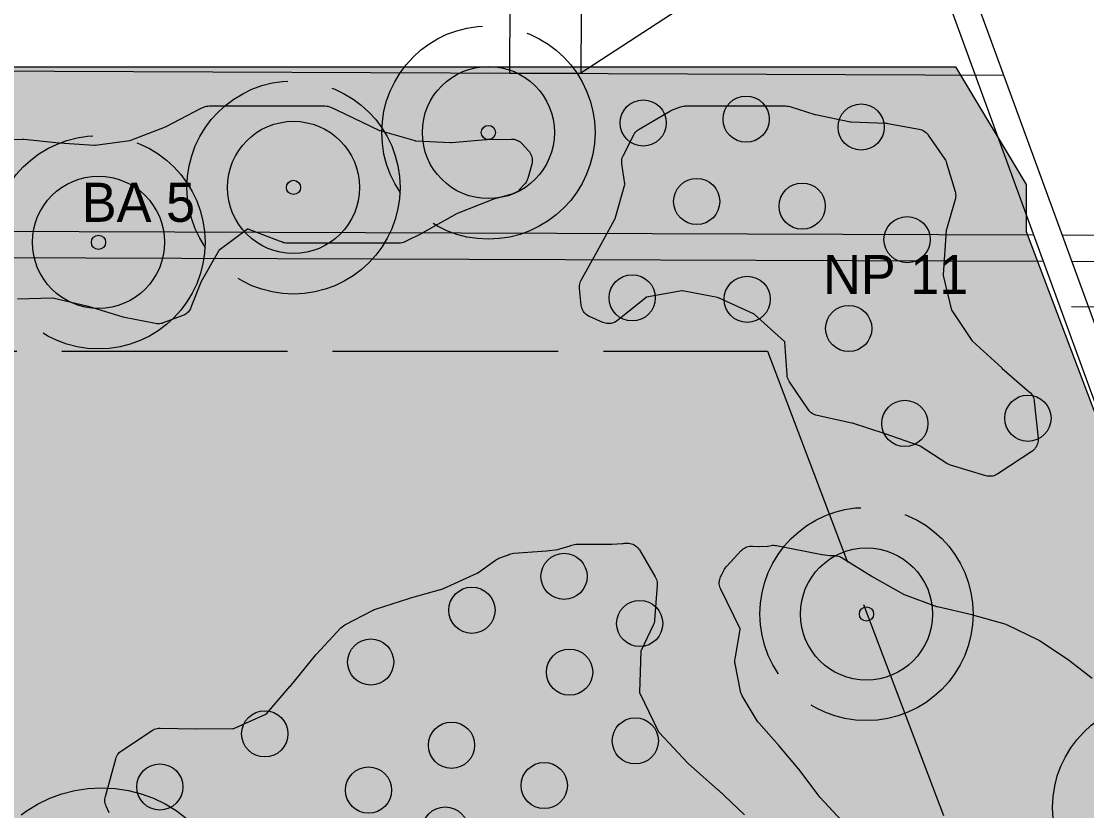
# Model space of a CAD drawing. Header units: metres. Extents: x 1 to 213, y 1 to 147.
# Drawn here: x 96.87 to 102.87, y 35.86 to 40.3 of the extents above; entities that cross this region are included whole.
import ezdxf

# ---------------------------------------------------------------- set-up
doc = ezdxf.new("R2010")
doc.units = ezdxf.units.M
doc.linetypes.add('DASHED', pattern=[1.524, 1.27, -0.254])
doc.layers.get('0').update_dxf_attribs({"lineweight": 0, "plot": 0})
for name, color, linetype, lineweight, plot in [('00-BASE-ARQUITECTURA', 8, 'Continuous', 0, False), ('PJ-ARBUSTOS', 82, 'Continuous', 0, False), ('PJ-COPA-ADULTA', 8, 'DASHED', 0, False), ('PJ-CUBRESUELOS', 150, 'Continuous', 0, False), ('PJ-ETIQUETAS', 7, 'Continuous', 0, False), ('PJ-GRAVILLA', 42, 'Continuous', 0, False), ('PJ-LIMITE-JARDIN', 7, 'Continuous', 0, False), ('PJ-MASAS', 92, 'Continuous', 0, False), ('PJ-MASAS-RELLENO', 92, 'Continuous', 0, False), ('PJ-RIEGO-SECTORES', 5, 'Continuous', 0, False), ('PJ-VISIBILIDAD', 1, 'DASHED', 0, False)]:
    doc.layers.add(name, color=color, linetype=linetype, lineweight=lineweight, plot=plot)

# ---------------------------------------------------------------- blocks, each defined once
blk = doc.blocks.new('PJ_NP')
blk.add_circle((0, 0), 0.13)
for tag, p, height in [('CODIGO', (0.15, 0.15), 0.2), ('ESPECIE', (0.15, -0.1), 0.15), ('ZONA', (0.15, -0.3), 0.15)]:
    blk.add_attdef(tag, p, '', height=height)
blk = doc.blocks.new('PJ_BA')
for radius in [0.372, 0.04]:
    blk.add_circle((0, 0), radius)
for tag, p, height in [('CODIGO', (0.15, 0.15), 0.2), ('ESPECIE', (0.15, -0.1), 0.15), ('ZONA', (0.15, -0.3), 0.15)]:
    blk.add_attdef(tag, p, '', height=height)

msp = doc.modelspace()

# ---------------------------------------------------------------- hatches: boundary and pattern name
at = {"layer": 'PJ-GRAVILLA'}
h = msp.add_hatch(dxfattribs=at)
h.set_pattern_fill('GRAVEL', scale=0.03)
h.paths.add_polyline_path([(69.7177, 40.2166), (86.21, 40.1285), (86.4305, 40.0403), (102.1291, 40.0403), (102.526, 39.3788), (102.526, 39.1142), (105.2159, 32.0146), (106.3183, 28.7514), (107.2885, 26.5024), (108.435, 24.4298), (109.5374, 22.7983), (111.2572, 20.6816), (112.2274, 19.7555), (112.2274, 19.0941), (111.9187, 18.7854), (111.61, 18.7413), (60.9423, 18.7854), (60.7218, 18.8736), (60.4132, 19.2705), (60.4573, 19.8437), (61.2069, 20.6816), (62.5298, 22.5778), (63.8527, 25.0913), (68.527, 37.5267), (68.8357, 37.7913), (69.2767, 37.6149), (69.4531, 37.659), (69.7177, 38.0118), (69.6736, 38.2764), (69.0562, 38.7614), (69.409, 39.8639), (69.7177, 40.2166)])
at = {"layer": 'PJ-MASAS-RELLENO'}
for points in [[(94.8395, 39.3102), (94.833, 39.3152), (94.827, 39.3208), (94.8217, 39.327), (94.817, 39.3337), (94.8131, 39.3409), (94.7389, 39.4931), (94.7357, 39.5007), (94.7333, 39.5085), (94.7317, 39.5165), (94.7309, 39.5246), (94.731, 39.5328), (94.7319, 39.5409), (94.7336, 39.5489), (94.7361, 39.5567), (94.8155, 39.7646), (94.8187, 39.7719), (94.8226, 39.7788), (94.8272, 39.7853), (94.8325, 39.7914), (94.8383, 39.7968), (94.8446, 39.8017), (94.8514, 39.8059), (94.8585, 39.8095), (94.8684, 39.8137), (94.876, 39.8166), (94.8839, 39.8186), (94.892, 39.8198), (94.9001, 39.8203), (95.4968, 39.8203), (95.5047, 39.8199), (95.5126, 39.8187), (95.5203, 39.8167), (95.5278, 39.814), (95.5349, 39.8106), (95.6781, 39.7329), (95.6789, 39.7325), (95.8773, 39.6304), (95.8791, 39.6296), (95.8809, 39.6289), (96.0778, 39.5727), (96.0796, 39.5723), (96.0814, 39.5722), (96.2784, 39.571), (96.2801, 39.5711), (96.2817, 39.5712), (96.48, 39.603), (96.4813, 39.6032), (96.6758, 39.6311), (96.6866, 39.6319), (96.8773, 39.6332), (96.8861, 39.6327), (97.0815, 39.6122), (97.083, 39.6121), (97.2808, 39.5991), (97.2828, 39.599), (97.2848, 39.5992), (97.481, 39.626), (97.4833, 39.6264), (97.4855, 39.6271), (97.6818, 39.7033), (97.6858, 39.7051), (97.8816, 39.8072), (97.8873, 39.8099), (97.8966, 39.8139), (97.9042, 39.8166), (97.912, 39.8186), (97.92, 39.8199), (97.928, 39.8203), (98.5783, 39.8203), (98.587, 39.8198), (98.5957, 39.8183), (98.6042, 39.816), (98.6123, 39.8127), (98.6864, 39.7778), (98.6867, 39.7777), (98.8856, 39.6829), (98.8871, 39.6823), (98.8887, 39.6818), (99.0854, 39.6252), (99.0877, 39.6247), (99.0899, 39.6244), (99.2855, 39.615), (99.2908, 39.6151), (99.4859, 39.6316), (99.4915, 39.6319), (99.6284, 39.634), (99.6359, 39.6337), (99.6434, 39.6328), (99.6507, 39.6312), (99.6578, 39.6288), (99.6647, 39.6259), (99.6713, 39.6223), (99.6775, 39.618), (99.6833, 39.6133), (99.6887, 39.608), (99.7251, 39.5681), (99.7302, 39.5619), (99.7347, 39.5551), (99.7385, 39.5479), (99.7416, 39.5404), (99.7439, 39.5326), (99.7453, 39.5246), (99.746, 39.5165), (99.7458, 39.5084), (99.7448, 39.5004), (99.743, 39.4924), (99.7204, 39.4123), (99.7181, 39.4052), (99.7151, 39.3984), (99.7115, 39.392), (99.7073, 39.3858), (99.7026, 39.3801), (99.675, 39.3498), (99.6697, 39.3446), (99.664, 39.3399), (99.6579, 39.3357), (99.6515, 39.3321), (99.6447, 39.3291), (99.6377, 39.3267), (99.5282, 39.2956), (99.5246, 39.2944), (99.3285, 39.2177), (99.3234, 39.2152), (99.127, 39.1044), (99.1236, 39.1026), (99.0323, 39.0568), (99.0255, 39.0537), (99.0185, 39.0514), (99.0112, 39.0496), (99.0039, 39.0486), (98.9964, 39.0483), (98.3676, 39.0483), (98.3605, 39.0486), (98.3534, 39.0495), (98.3464, 39.0511), (98.3395, 39.0534), (98.3234, 39.0594), (98.323, 39.0596), (98.1467, 39.1267), (98.1448, 39.1273), (98.1432, 39.1262), (97.9827, 39.0063), (97.9811, 39.005), (97.98, 39.0032), (97.8809, 38.828), (97.8785, 38.823), (97.8246, 38.686), (97.8215, 38.6792), (97.8179, 38.6727), (97.8136, 38.6666), (97.8088, 38.6609), (97.8035, 38.6557), (97.7978, 38.651), (97.7916, 38.6469), (97.7851, 38.6433), (97.7782, 38.6404), (97.6692, 38.5995), (97.6622, 38.5972), (97.655, 38.5956), (97.6477, 38.5946), (97.6403, 38.5944), (97.633, 38.5948), (97.6257, 38.5959), (97.4514, 38.6301), (97.4435, 38.6321), (97.2482, 38.6916), (97.2456, 38.6923), (97.048, 38.7382), (97.0464, 38.7385), (97.0446, 38.7386), (96.8479, 38.7329), (96.8458, 38.7328), (96.8439, 38.7322), (96.6469, 38.6622), (96.6453, 38.6615), (96.6438, 38.6607), (96.4453, 38.5478), (96.4441, 38.5471), (96.2666, 38.4501), (96.2594, 38.4466), (96.2519, 38.4438), (96.2441, 38.4419), (96.2362, 38.4407), (96.2282, 38.4403), (95.6989, 38.4403), (95.6949, 38.4404), (95.687, 38.4407), (95.6795, 38.4415), (95.6722, 38.4429), (95.665, 38.4449), (95.6144, 38.4622), (95.6067, 38.4653), (95.5992, 38.4693), (95.5923, 38.4739), (95.5859, 38.4793), (95.58, 38.4853), (95.5749, 38.4919), (95.5704, 38.499), (95.4626, 38.6926), (95.4595, 38.6987), (95.457, 38.705), (95.455, 38.7115), (95.4095, 38.8883), (95.4089, 38.8902), (95.4078, 38.8918), (95.2929, 39.0445), (95.2905, 39.0475), (95.1427, 39.2093), (95.1414, 39.2106), (95.1395, 39.2108), (94.9835, 39.2236), (94.9752, 39.2247), (94.967, 39.2267), (94.9592, 39.2295), (94.9516, 39.2332), (94.9445, 39.2375), (94.8395, 39.3102)], [(100.0122, 38.7933), (100.0118, 38.8015), (100.0122, 38.8097), (100.0134, 38.8177), (100.0155, 38.8257), (100.0184, 38.8333), (100.022, 38.8407), (100.1119, 39.0011), (100.1122, 39.0015), (100.2111, 39.1838), (100.212, 39.1858), (100.2127, 39.1878), (100.2677, 39.378), (100.2682, 39.3801), (100.268, 39.3822), (100.251, 39.4956), (100.2502, 39.5038), (100.2503, 39.5122), (100.2512, 39.5204), (100.253, 39.5285), (100.2556, 39.5364), (100.259, 39.544), (100.3176, 39.658), (100.3214, 39.6646), (100.3258, 39.6708), (100.3308, 39.6765), (100.3363, 39.6818), (100.3422, 39.6865), (100.3486, 39.6906), (100.5241, 39.7926), (100.5301, 39.7958), (100.5363, 39.7984), (100.5813, 39.8152), (100.5881, 39.8174), (100.5951, 39.819), (100.6021, 39.8199), (100.6093, 39.8203), (101.172, 39.8203), (101.18, 39.8199), (101.1879, 39.8187), (101.1956, 39.8167), (101.3361, 39.7732), (101.3399, 39.7723), (101.5383, 39.7315), (101.54, 39.7312), (101.5416, 39.7311), (101.7361, 39.7238), (101.7419, 39.7234), (101.7478, 39.7225), (101.9238, 39.6896), (101.9314, 39.6877), (101.9388, 39.6852), (101.9459, 39.682), (101.9526, 39.678), (101.9589, 39.6735), (101.9648, 39.6683), (101.9701, 39.6626), (101.9749, 39.6564), (102.0678, 39.5218), (102.0722, 39.5147), (102.0759, 39.5071), (102.0787, 39.4991), (102.1263, 39.3387), (102.1282, 39.3312), (102.1293, 39.3237), (102.1296, 39.316), (102.1293, 39.3083), (102.1282, 39.3008), (102.1264, 39.2933), (102.0771, 39.1261), (102.0766, 39.124), (102.0763, 39.1219), (102.0584, 38.8702), (102.0584, 38.8682), (102.0588, 38.8661), (102.1062, 38.6722), (102.1067, 38.6705), (102.1076, 38.669), (102.2207, 38.5002), (102.2222, 38.4983), (102.2239, 38.4965), (102.3894, 38.346), (102.3901, 38.3454), (102.5451, 38.2106), (102.5505, 38.2054), (102.5555, 38.1996), (102.5599, 38.1935), (102.5636, 38.187), (102.5668, 38.1801), (102.5693, 38.173), (102.5711, 38.1656), (102.5722, 38.1582), (102.5929, 37.9506), (102.5933, 37.9427), (102.5929, 37.9348), (102.5918, 37.927), (102.5898, 37.9193), (102.5872, 37.9119), (102.5838, 37.9048), (102.5797, 37.898), (102.575, 37.8917), (102.5697, 37.8859), (102.5638, 37.8806), (102.5574, 37.8759), (102.3669, 37.7498), (102.3602, 37.7458), (102.3531, 37.7425), (102.3457, 37.7399), (102.3382, 37.738), (102.3305, 37.7369), (102.3227, 37.7365), (102.3149, 37.7369), (102.3072, 37.738), (102.2996, 37.7399), (102.1007, 37.7999), (102.0937, 37.8024), (102.0869, 37.8055), (102.0805, 37.8092), (101.9294, 37.9066), (101.9273, 37.9077), (101.9251, 37.9086), (101.7327, 37.9749), (101.7321, 37.9751), (101.5485, 38.0352), (101.5444, 38.0363), (101.3504, 38.0779), (101.3431, 38.0798), (101.336, 38.0825), (101.3291, 38.0857), (101.3226, 38.0897), (101.3165, 38.0942), (101.3109, 38.0993), (101.3057, 38.1049), (101.3012, 38.1109), (101.1941, 38.2675), (101.1897, 38.2748), (101.1861, 38.2825), (101.1833, 38.2905), (101.1814, 38.2988), (101.1803, 38.3073), (101.168, 38.4911), (101.1677, 38.493), (101.1664, 38.4944), (100.9956, 38.6489), (100.994, 38.6502), (100.9921, 38.6512), (100.7942, 38.7405), (100.792, 38.7413), (100.7897, 38.7419), (100.5918, 38.7797), (100.59, 38.7799), (100.5882, 38.7797), (100.39, 38.7452), (100.3881, 38.7447), (100.3864, 38.7435), (100.2264, 38.6135), (100.2199, 38.6087), (100.2131, 38.6047), (100.2058, 38.6013), (100.1983, 38.5987), (100.1905, 38.5969), (100.1826, 38.5958), (100.1747, 38.5956), (100.1667, 38.5961), (100.1588, 38.5974), (100.1511, 38.5995), (100.1437, 38.6023), (100.0692, 38.6351), (100.0623, 38.6385), (100.0558, 38.6426), (100.0498, 38.6472), (100.0441, 38.6525), (100.0391, 38.6582), (100.0346, 38.6644), (100.0307, 38.671), (100.0274, 38.6779), (100.0248, 38.6851), (100.023, 38.6925), (100.0218, 38.7001), (100.0122, 38.7933)], [(97.3479, 35.8798), (97.3448, 35.8873), (97.3425, 35.8951), (97.341, 35.903), (97.3403, 35.9111), (97.3404, 35.9191), (97.3414, 35.9272), (97.3431, 35.9351), (97.4013, 36.1468), (97.4038, 36.1546), (97.4072, 36.1621), (97.4113, 36.1693), (97.4161, 36.1759), (97.4216, 36.182), (97.4277, 36.1876), (97.4343, 36.1924), (97.6059, 36.3057), (97.6127, 36.3098), (97.6199, 36.3131), (97.6274, 36.3157), (97.6352, 36.3176), (97.643, 36.3187), (97.651, 36.3189), (97.8509, 36.3164), (97.8515, 36.3164), (98.0615, 36.3167), (98.0636, 36.3169), (98.0655, 36.3176), (98.2461, 36.3984), (98.248, 36.3994), (98.2495, 36.4009), (98.3822, 36.553), (98.3831, 36.554), (98.5285, 36.7322), (98.5318, 36.7361), (98.6689, 36.8836), (98.6754, 36.8899), (98.6826, 36.8954), (98.6903, 36.9), (98.8507, 36.9842), (98.857, 36.9871), (98.8635, 36.9895), (99.0517, 37.0496), (99.0545, 37.0504), (99.2435, 37.1034), (99.245, 37.1039), (99.2464, 37.1045), (99.4358, 37.1915), (99.4375, 37.1924), (99.4391, 37.1934), (99.5393, 37.2651), (99.5454, 37.2691), (99.5518, 37.2725), (99.5585, 37.2752), (99.6061, 37.2926), (99.6125, 37.2955), (99.6178, 37.2979), (99.6255, 37.3005), (99.6335, 37.3023), (99.6416, 37.3033), (99.8255, 37.3167), (99.8281, 37.317), (99.8896, 37.3255), (99.8947, 37.3266), (99.9533, 37.3427), (99.9582, 37.3444), (99.9685, 37.3487), (99.9761, 37.3515), (99.9839, 37.3535), (99.9919, 37.3547), (100, 37.355), (100.1932, 37.3541), (100.1958, 37.3542), (100.2525, 37.3576), (100.2577, 37.3582), (100.2649, 37.3596), (100.273, 37.3608), (100.2811, 37.3611), (100.2893, 37.3606), (100.2973, 37.3592), (100.3052, 37.3571), (100.3128, 37.3541), (100.3201, 37.3504), (100.3269, 37.346), (100.3333, 37.3409), (100.3391, 37.3351), (100.3443, 37.3288), (100.3488, 37.322), (100.4387, 37.1712), (100.4425, 37.164), (100.4456, 37.1564), (100.4478, 37.1485), (100.4493, 37.1404), (100.4499, 37.1323), (100.4497, 37.1241), (100.4343, 36.9272), (100.4334, 36.9198), (100.4318, 36.9126), (100.4296, 36.9055), (100.4267, 36.8987), (100.3586, 36.7572), (100.3578, 36.7553), (100.3577, 36.7533), (100.3502, 36.5208), (100.3502, 36.5189), (100.351, 36.5171), (100.4575, 36.2978), (100.4584, 36.296), (100.4597, 36.2945), (100.6225, 36.1219), (100.6251, 36.1193), (100.7886, 35.9751), (100.7904, 35.9735), (100.9412, 35.8324), (100.9431, 35.8308), (101.1024, 35.6992), (101.1039, 35.6981), (101.1055, 35.6973), (101.2943, 35.6146), (101.2963, 35.6139), (101.2985, 35.6138), (101.5054, 35.6191), (101.5073, 35.6192), (101.509, 35.6199), (101.6677, 35.6879), (101.6745, 35.6905), (101.6815, 35.6924), (101.6886, 35.6937), (101.6959, 35.6943), (101.7031, 35.6943), (101.7075, 35.6941), (101.7095, 35.694), (101.737, 35.694), (101.7389, 35.6941), (101.8079, 35.6975), (101.8098, 35.6976), (101.8372, 35.7003), (101.8391, 35.7006), (101.9074, 35.7107), (101.9093, 35.711), (101.9363, 35.7164), (101.9382, 35.7168), (101.9916, 35.7302), (101.9991, 35.7317), (102.0068, 35.7325), (102.0145, 35.7325), (102.0221, 35.7318), (102.0297, 35.7304), (102.037, 35.7282), (102.0442, 35.7254), (102.051, 35.7219), (102.0893, 35.6998), (102.0959, 35.6956), (102.1021, 35.6907), (102.1077, 35.6852), (102.1128, 35.6793), (102.1172, 35.6729), (102.1211, 35.666), (102.1242, 35.6588), (102.3236, 35.1324), (102.326, 35.125), (102.3277, 35.1174), (102.3286, 35.1097), (102.3288, 35.1019), (102.3282, 35.0942), (102.3269, 35.0865), (102.3263, 35.0839), (102.3248, 35.0782), (102.252, 34.8386), (102.2516, 34.8371), (102.2513, 34.8356), (102.2187, 34.6108), (102.2185, 34.6088), (102.2187, 34.6067), (102.2444, 34.4482), (102.2456, 34.443), (102.28, 34.3295), (102.2817, 34.3228), (102.2828, 34.3159), (102.2834, 34.309), (102.2833, 34.302), (102.2769, 34.1825), (102.2761, 34.1748), (102.2746, 34.1672), (102.2723, 34.1599), (102.2694, 34.1527), (102.2658, 34.1459), (102.2615, 34.1395), (102.1858, 34.0364), (102.1813, 34.0308), (102.1763, 34.0256), (102.1708, 34.0209), (102.165, 34.0167), (102.1588, 34.013), (102.1522, 34.0099), (102.0107, 33.9507), (101.9998, 33.947), (101.8103, 33.898), (101.8085, 33.8975), (101.8069, 33.8968), (101.627, 33.8132), (101.6252, 33.8123), (101.6236, 33.811), (101.4751, 33.6745), (101.4699, 33.6702), (101.4644, 33.6663), (101.2713, 33.5413), (101.2648, 33.5376), (101.258, 33.5344), (101.251, 33.5319), (101.2437, 33.5301), (101.2363, 33.529), (100.9845, 33.5023), (100.9761, 33.5018), (100.9676, 33.5023), (100.9593, 33.5036), (100.7835, 33.5413), (100.7761, 33.5433), (100.7689, 33.546), (100.7619, 33.5494), (100.7554, 33.5534), (100.7492, 33.558), (100.618, 33.667), (100.6127, 33.6718), (100.6078, 33.6771), (100.6035, 33.6827), (100.5997, 33.6888), (100.4926, 33.8756), (100.4893, 33.8818), (100.3885, 34.1001), (100.3858, 34.1049), (100.2658, 34.2919), (100.2646, 34.2936), (100.2632, 34.295), (100.1088, 34.4237), (100.1074, 34.4248), (100.1059, 34.4256), (99.9241, 34.5095), (99.9227, 34.5101), (99.7416, 34.5858), (99.7358, 34.5885), (99.7301, 34.5917), (99.5704, 34.6914), (99.5645, 34.6954), (99.559, 34.7), (99.4115, 34.8338), (99.4113, 34.834), (99.2601, 34.9721), (99.2588, 34.9731), (99.2574, 34.974), (99.0826, 35.0679), (99.081, 35.0687), (99.0792, 35.069), (98.8736, 35.095), (98.8731, 35.095), (98.7516, 35.1112), (98.7504, 35.1113), (98.7409, 35.1123), (98.7398, 35.1124), (98.732, 35.113), (98.7297, 35.1131), (98.7106, 35.1133), (98.7082, 35.1133), (98.7005, 35.1129), (98.6993, 35.1128), (98.6898, 35.1121), (98.6886, 35.112), (98.453, 35.0869), (98.4514, 35.0867), (98.4501, 35.0866), (98.4485, 35.0864), (98.2565, 35.0626), (98.2496, 35.0621), (98.2427, 35.0621), (98.2359, 35.0627), (98.1699, 35.0716), (98.1626, 35.073), (98.1554, 35.075), (98.1485, 35.0777), (98.1418, 35.081), (98.1355, 35.0849), (97.9963, 35.1799), (97.9904, 35.1844), (97.985, 35.1893), (97.98, 35.1948), (97.9756, 35.2006), (97.8584, 35.3708), (97.8573, 35.3723), (97.8559, 35.3736), (97.7221, 35.4835), (97.7155, 35.4896), (97.7097, 35.4964), (97.5975, 35.6414), (97.597, 35.6421), (97.5928, 35.6472), (97.5923, 35.6479), (97.5888, 35.652), (97.5877, 35.6532), (97.5788, 35.663), (97.5777, 35.6642), (97.5742, 35.6677), (97.573, 35.6689), (97.5633, 35.6779), (97.562, 35.679), (97.5579, 35.6824), (97.5573, 35.683), (97.5522, 35.6872), (97.5515, 35.6877), (97.4065, 35.8013), (97.4058, 35.8018), (97.4001, 35.806), (97.3994, 35.8066), (97.3947, 35.8099), (97.3925, 35.8114), (97.3925, 35.8115), (97.3878, 35.8148), (97.3822, 35.8197), (97.3771, 35.825), (97.3725, 35.8308), (97.3684, 35.837), (97.3649, 35.8436), (97.3479, 35.8798)], [(100.917, 36.8769), (100.9162, 36.8788), (100.807, 37.1011), (100.8039, 37.1084), (100.8014, 37.116), (100.7998, 37.1238), (100.7989, 37.1318), (100.7989, 37.1397), (100.7996, 37.1477), (100.8011, 37.1555), (100.8034, 37.1632), (100.8065, 37.1705), (100.8132, 37.1846), (100.8149, 37.1881), (100.827, 37.2106), (100.8289, 37.2141), (100.8324, 37.22), (100.8371, 37.2269), (100.8425, 37.2333), (100.9214, 37.3181), (100.9271, 37.3237), (100.9333, 37.3286), (100.94, 37.3329), (100.9471, 37.3366), (100.9545, 37.3395), (100.9622, 37.3416), (100.97, 37.343), (100.978, 37.3436), (100.9859, 37.3434), (101.0188, 37.3409), (101.024, 37.3409), (101.0693, 37.3434), (101.0744, 37.344), (101.0911, 37.3472), (101.0987, 37.3482), (101.1063, 37.3485), (101.114, 37.3481), (101.1215, 37.347), (101.3758, 37.2965), (101.3784, 37.2961), (101.4204, 37.2906), (101.4256, 37.2902), (101.4477, 37.2902), (101.4551, 37.2899), (101.4625, 37.2889), (101.4697, 37.2872), (101.4768, 37.2848), (101.4836, 37.2817), (101.4901, 37.2781), (101.6533, 37.1762), (101.6548, 37.1753), (101.8362, 37.0731), (101.8376, 37.0723), (101.8391, 37.0717), (102.0219, 37.0045), (102.0267, 37.0031), (102.2202, 36.9584), (102.224, 36.9574), (102.407, 36.9057), (102.4135, 36.9035), (102.4198, 36.9008), (102.591, 36.8187), (102.6009, 36.813), (102.7675, 36.7014), (102.7718, 36.6983), (102.8981, 36.601), (102.9041, 36.5959), (102.9095, 36.5902), (102.9144, 36.5841), (102.9562, 36.5254), (102.9567, 36.5248), (103.0803, 36.3588), (103.0817, 36.3571), (103.0832, 36.3556), (103.254, 36.2074), (103.2548, 36.2067), (103.4285, 36.0639), (103.4335, 36.0593), (103.4382, 36.0544), (103.4501, 36.0406), (103.4544, 36.0351), (103.4582, 36.0293), (103.4616, 36.0231), (103.4643, 36.0167), (103.6733, 35.4652), (103.6759, 35.4569), (103.6776, 35.4485), (103.6784, 35.4399), (103.684, 35.2945), (103.6844, 35.2906), (103.7117, 35.0893), (103.712, 35.0876), (103.7124, 35.086), (103.7721, 34.8969), (103.7734, 34.8935), (103.8495, 34.712), (103.8516, 34.7065), (103.9124, 34.525), (103.9144, 34.518), (103.9158, 34.5108), (103.9429, 34.3191), (103.9437, 34.308), (103.944, 34.0987), (103.944, 34.0977), (103.9491, 33.887), (103.9492, 33.8847), (103.9497, 33.8825), (103.999, 33.6899), (103.9995, 33.6883), (104.0004, 33.6868), (104.1141, 33.5188), (104.1156, 33.5169), (104.1173, 33.5152), (104.283, 33.3657), (104.2844, 33.3645), (104.4581, 33.2212), (104.4625, 33.2172), (104.4666, 33.213), (104.5602, 33.109), (104.5649, 33.1032), (104.569, 33.0971), (104.5726, 33.0906), (104.5755, 33.0838), (104.7352, 32.6624), (104.7379, 32.6538), (104.7396, 32.645), (104.7635, 32.4716), (104.7643, 32.4677), (104.8112, 32.2737), (104.8116, 32.2723), (104.8121, 32.2709), (104.887, 32.0862), (104.8876, 32.0848), (104.969, 31.9049), (104.9713, 31.8991), (104.9732, 31.8931), (105.0227, 31.7132), (105.0246, 31.7045), (105.0255, 31.6957), (105.0345, 31.5014), (105.0346, 31.4952), (105.0342, 31.4891), (105.0111, 31.2749), (105.011, 31.2741), (104.9916, 31.0574), (104.9916, 31.0552), (104.9917, 31.053), (105.0188, 30.8536), (105.0191, 30.8519), (105.0199, 30.8503), (105.115, 30.6734), (105.1159, 30.6719), (105.117, 30.6706), (105.2672, 30.5115), (105.2689, 30.5098), (105.4308, 30.3577), (105.4378, 30.3502), (105.565, 30.1955), (105.569, 30.1902), (105.5726, 30.1846), (105.5757, 30.1787), (105.6533, 30.0132), (105.6558, 30.0071), (105.6579, 30.0008), (105.6594, 29.9944), (105.6972, 29.7987), (105.6983, 29.7912), (105.6986, 29.7836), (105.6983, 29.776), (105.6972, 29.7685), (105.6954, 29.7611), (105.6929, 29.754), (105.6898, 29.747), (105.597, 29.5662), (105.5931, 29.5593), (105.5884, 29.5529), (105.5832, 29.547), (105.5774, 29.5416), (105.5711, 29.5368), (105.5644, 29.5326), (105.5573, 29.5291), (105.5498, 29.5264), (105.3577, 29.466), (105.3507, 29.4641), (105.3435, 29.4629), (105.3362, 29.4624), (105.3289, 29.4625), (105.3216, 29.4633), (105.1433, 29.4906), (105.1387, 29.491), (104.9373, 29.4984), (104.9283, 29.4992), (104.9195, 29.501), (104.911, 29.5038), (104.7452, 29.5688), (104.7369, 29.5726), (104.5739, 29.6592), (104.5675, 29.6629), (104.5616, 29.6672), (104.556, 29.6721), (104.4006, 29.821), (104.3969, 29.8241), (104.1958, 29.9747), (104.1931, 29.9765), (104.0587, 30.061), (104.0571, 30.0619), (104.0552, 30.0621), (103.9618, 30.0699), (103.9541, 30.0709), (103.9465, 30.0727), (103.9036, 30.0848), (103.896, 30.0875), (103.8886, 30.0908), (103.8816, 30.095), (103.875, 30.0998), (103.869, 30.1052), (103.8635, 30.1112), (103.8587, 30.1178), (103.8546, 30.1248), (103.8512, 30.1322), (103.8486, 30.1398), (103.8468, 30.1478), (103.8458, 30.1558), (103.839, 30.2465), (103.8388, 30.2546), (103.8394, 30.2626), (103.8408, 30.2706), (103.843, 30.2784), (103.846, 30.2859), (103.8498, 30.2931), (103.8542, 30.2998), (103.9581, 30.4413), (103.9629, 30.4472), (103.9682, 30.4525), (103.9739, 30.4574), (104.0687, 30.5302), (104.0702, 30.5314), (104.0699, 30.5334), (104.0386, 30.7033), (104.0376, 30.7075), (103.9817, 30.8961), (103.9798, 30.9013), (103.8981, 31.0808), (103.8957, 31.0852), (103.7886, 31.2584), (103.7879, 31.2596), (103.7789, 31.2747), (103.775, 31.2822), (103.7719, 31.29), (103.7104, 31.472), (103.7102, 31.4727), (103.7086, 31.4771), (103.7083, 31.4778), (103.6117, 31.7328), (103.6092, 31.7405), (103.6075, 31.7484), (103.6066, 31.7564), (103.6022, 31.8287), (103.6021, 31.8319), (103.5977, 32.0476), (103.5976, 32.0495), (103.5958, 32.0503), (103.3702, 32.1359), (103.3687, 32.1364), (103.3671, 32.1368), (103.1941, 32.172), (103.1921, 32.1723), (103.19, 32.1724), (103.0311, 32.1718), (103.0263, 32.1715), (102.8538, 32.15), (102.8428, 32.1494), (102.6608, 32.152), (102.6523, 32.1525), (102.6439, 32.154), (102.6357, 32.1564), (102.4696, 32.214), (102.4625, 32.2169), (102.4558, 32.2204), (102.4494, 32.2245), (102.4434, 32.2292), (102.3108, 32.3444), (102.3051, 32.3498), (102.3, 32.3558), (102.2955, 32.3623), (102.1972, 32.5193), (102.1922, 32.5287), (102.1112, 32.7075), (102.1102, 32.7096), (102.0301, 32.901), (102.0278, 32.9072), (101.9616, 33.1111), (101.9594, 33.119), (101.9581, 33.1272), (101.9577, 33.1354), (101.958, 33.1436), (101.9589, 33.1521), (101.9594, 33.156), (101.9713, 33.2366), (101.972, 33.2405), (101.977, 33.2655), (101.9778, 33.2693), (101.9976, 33.3484), (101.9987, 33.3522), (102.0061, 33.3766), (102.0073, 33.3803), (102.0348, 33.4571), (102.0362, 33.4607), (102.0459, 33.4843), (102.0475, 33.4879), (102.0824, 33.5616), (102.0842, 33.5651), (102.0962, 33.5876), (102.0981, 33.591), (102.14, 33.6609), (102.1421, 33.6642), (102.1563, 33.6854), (102.1586, 33.6886), (102.1987, 33.7428), (102.2036, 33.7488), (102.2091, 33.7543), (102.215, 33.7592), (102.2214, 33.7635), (102.2282, 33.7672), (102.2352, 33.7702), (102.3989, 33.8307), (102.4055, 33.8329), (102.4123, 33.8344), (102.4192, 33.8354), (102.6314, 33.8553), (102.6354, 33.8558), (102.8824, 33.9046), (102.8842, 33.9051), (102.8847, 33.9068), (102.9647, 34.2565), (102.965, 34.2584), (102.9641, 34.2601), (102.856, 34.4312), (102.8545, 34.4333), (102.735, 34.5979), (102.7306, 34.6048), (102.6334, 34.7725), (102.6305, 34.778), (102.628, 34.7838), (102.5584, 34.9638), (102.5569, 34.968), (102.4962, 35.1557), (102.4946, 35.1599), (102.4134, 35.3399), (102.4124, 35.3418), (102.4113, 35.3435), (102.291, 35.5083), (102.2874, 35.5126), (102.1378, 35.6665), (102.1361, 35.668), (102.1341, 35.6695), (102.1281, 35.6743), (102.1226, 35.6797), (102.1176, 35.6856), (102.1132, 35.692), (102.1095, 35.6987), (102.1064, 35.7058), (102.0885, 35.753), (102.0878, 35.7548), (102.0862, 35.7585), (102.0853, 35.7602), (102.0835, 35.7597), (102.0797, 35.7586), (102.0778, 35.7579), (102.0361, 35.743), (102.0324, 35.7418), (102.008, 35.7344), (102.0042, 35.7333), (101.9391, 35.7171), (101.9353, 35.7162), (101.9103, 35.7112), (101.9064, 35.7105), (101.8401, 35.7007), (101.8362, 35.7002), (101.8108, 35.6977), (101.8069, 35.6974), (101.7399, 35.6941), (101.736, 35.694), (101.7105, 35.694), (101.7065, 35.6941), (101.6565, 35.6966), (101.6491, 35.6973), (101.6418, 35.6987), (101.6347, 35.7008), (101.6277, 35.7035), (101.6211, 35.7068), (101.5304, 35.7579), (101.5234, 35.7623), (101.5169, 35.7674), (101.511, 35.7732), (101.366, 35.9293), (101.3604, 35.9361), (101.2466, 36.0894), (101.245, 36.0914), (101.1347, 36.2211), (101.1341, 36.2217), (101.0212, 36.3488), (101.0164, 36.3547), (101.0123, 36.3609), (100.9281, 36.5017), (100.9239, 36.5098), (100.9206, 36.5183), (100.9183, 36.5272), (100.888, 36.6805), (100.8869, 36.6878), (100.8865, 36.6952), (100.8867, 36.7026), (100.8877, 36.71), (100.9168, 36.8748), (100.917, 36.8769)]]:
    msp.add_hatch(color=7, dxfattribs=at).paths.add_polyline_path(points)

# ---------------------------------------------------------------- linework, layer by layer
at = {"layer": '00-BASE-ARQUITECTURA'}
for points in [[(106.4859, 28.8396), (101.5012, 42.4497)], [(106.3377, 28.7867), (101.3636, 42.3968)], [(99.6279, 42.0052), (99.6173, 40.005)], [(100.0301, 42.0052), (100.0195, 40.005)], [(100.0301, 42.0052), (101.8081, 41.1691), (100.0195, 40.005)], [(69.4443, 40.132), (102.4008, 39.9944)], [(99.6173, 40.005), (100.0195, 40.005)], [(69.2538, 39.2112), (102.5701, 39.0948)], [(69.2009, 39.0631), (102.623, 38.9466)], [(102.7288, 39.0948), (110.2218, 39.0736)], [(102.7818, 38.9466), (110.2747, 38.9255)], [(102.7818, 38.6926), (110.2747, 38.6715)]]:
    msp.add_lwpolyline(points, dxfattribs=at)
at = {"layer": 'PJ-COPA-ADULTA'}
for centre, radius in [((99.4993, 39.6708), 0.6), ((98.402, 39.3619), 0.6), ((97.3046, 39.0531), 0.6), ((101.6274, 36.9616), 0.6), ((103.2747, 35.8729), 0.6), ((97.3217, 35.2341), 0.75)]:
    msp.add_circle(centre, radius, dxfattribs=at)
at = {"layer": 'PJ-LIMITE-JARDIN'}
msp.add_lwpolyline([(111.61, 18.7413), (60.9423, 18.7854), (60.7218, 18.8736), (60.4132, 19.2705), (60.4573, 19.8437), (61.2069, 20.6816), (62.5298, 22.5778), (63.8527, 25.0913), (68.527, 37.5267), (68.8357, 37.7913), (69.2767, 37.6149), (69.4531, 37.659), (69.7177, 38.0118), (69.6736, 38.2764), (69.0562, 38.7614), (69.409, 39.8639), (69.7177, 40.2166), (69.7177, 40.2166), (86.21, 40.1285), (86.4305, 40.0403), (102.1291, 40.0403), (102.526, 39.3788), (102.526, 39.1142), (105.2159, 32.0146)], dxfattribs=at)
at = {"layer": 'PJ-MASAS'}
for points in [[(96.6866, 39.6319), (96.8773, 39.6332), (96.8861, 39.6327), (97.0815, 39.6122), (97.083, 39.6121), (97.2808, 39.5991), (97.2828, 39.599), (97.2848, 39.5992), (97.481, 39.626), (97.4833, 39.6264), (97.4855, 39.6271), (97.6818, 39.7033), (97.6858, 39.7051), (97.8816, 39.8072), (97.8873, 39.8099), (97.8966, 39.8139), (97.9042, 39.8166), (97.912, 39.8186), (97.92, 39.8199), (97.928, 39.8203), (98.5783, 39.8203), (98.587, 39.8198), (98.5957, 39.8183), (98.6042, 39.816), (98.6123, 39.8127), (98.6864, 39.7778), (98.6867, 39.7777), (98.8856, 39.6829), (98.8871, 39.6823), (98.8887, 39.6818), (99.0854, 39.6252), (99.0877, 39.6247), (99.0899, 39.6244), (99.2855, 39.615), (99.2908, 39.6151), (99.4859, 39.6316), (99.4915, 39.6319), (99.6284, 39.634), (99.6359, 39.6337), (99.6434, 39.6328), (99.6507, 39.6312), (99.6578, 39.6288), (99.6647, 39.6259), (99.6713, 39.6223), (99.6775, 39.618), (99.6833, 39.6133), (99.6887, 39.608), (99.7251, 39.5681), (99.7302, 39.5619), (99.7347, 39.5551), (99.7385, 39.5479), (99.7416, 39.5404), (99.7439, 39.5326), (99.7453, 39.5246), (99.746, 39.5165), (99.7458, 39.5084), (99.7448, 39.5004), (99.743, 39.4924), (99.7204, 39.4123), (99.7181, 39.4052), (99.7151, 39.3984), (99.7115, 39.392), (99.7073, 39.3858), (99.7026, 39.3801), (99.675, 39.3498), (99.6697, 39.3446), (99.664, 39.3399), (99.6579, 39.3357), (99.6515, 39.3321), (99.6447, 39.3291), (99.6377, 39.3267), (99.5282, 39.2956), (99.5246, 39.2944), (99.3285, 39.2177), (99.3234, 39.2152), (99.127, 39.1044), (99.1236, 39.1026), (99.0323, 39.0568), (99.0255, 39.0537), (99.0185, 39.0514), (99.0112, 39.0496), (99.0039, 39.0486), (98.9964, 39.0483), (98.3676, 39.0483), (98.3605, 39.0486), (98.3534, 39.0495), (98.3464, 39.0511), (98.3395, 39.0534), (98.3234, 39.0594), (98.323, 39.0596), (98.1467, 39.1267), (98.1448, 39.1273), (98.1432, 39.1262), (97.9827, 39.0063), (97.9811, 39.005), (97.98, 39.0032), (97.8809, 38.828), (97.8785, 38.823), (97.8246, 38.686), (97.8215, 38.6792), (97.8179, 38.6727), (97.8136, 38.6666), (97.8088, 38.6609), (97.8035, 38.6557), (97.7978, 38.651), (97.7916, 38.6469), (97.7851, 38.6433), (97.7782, 38.6404), (97.6692, 38.5995), (97.6622, 38.5972), (97.655, 38.5956), (97.6477, 38.5946), (97.6403, 38.5944), (97.633, 38.5948), (97.6257, 38.5959), (97.4514, 38.6301), (97.4435, 38.6321), (97.2482, 38.6916), (97.2456, 38.6923), (97.048, 38.7382), (97.0464, 38.7385), (97.0446, 38.7386), (96.8479, 38.7329)], [(97.3649, 35.8436), (97.3479, 35.8798), (97.3479, 35.8798), (97.3448, 35.8873), (97.3425, 35.8951), (97.341, 35.903), (97.3403, 35.9111), (97.3404, 35.9191), (97.3414, 35.9272), (97.3431, 35.9351), (97.4013, 36.1468), (97.4038, 36.1546), (97.4072, 36.1621), (97.4113, 36.1693), (97.4161, 36.1759), (97.4216, 36.182), (97.4277, 36.1876), (97.4343, 36.1924), (97.6059, 36.3057), (97.6127, 36.3098), (97.6199, 36.3131), (97.6274, 36.3157), (97.6352, 36.3176), (97.643, 36.3187), (97.651, 36.3189), (97.8509, 36.3164), (97.8515, 36.3164), (98.0615, 36.3167), (98.0636, 36.3169), (98.0655, 36.3176), (98.2461, 36.3984), (98.248, 36.3994), (98.2495, 36.4009), (98.3822, 36.553), (98.3831, 36.554), (98.5285, 36.7322), (98.5318, 36.7361), (98.6689, 36.8836), (98.6754, 36.8899), (98.6826, 36.8954), (98.6903, 36.9), (98.8507, 36.9842), (98.857, 36.9871), (98.8635, 36.9895), (99.0517, 37.0496), (99.0545, 37.0504), (99.2435, 37.1034), (99.245, 37.1039), (99.2464, 37.1045), (99.4358, 37.1915), (99.4375, 37.1924), (99.4391, 37.1934), (99.5393, 37.2651), (99.5454, 37.2691), (99.5518, 37.2725), (99.5585, 37.2752), (99.6061, 37.2926), (99.6125, 37.2955), (99.6178, 37.2979), (99.6255, 37.3005), (99.6335, 37.3023), (99.6416, 37.3033), (99.8255, 37.3167), (99.8281, 37.317), (99.8896, 37.3255), (99.8947, 37.3266), (99.9533, 37.3427), (99.9582, 37.3444), (99.9685, 37.3487), (99.9761, 37.3515), (99.9839, 37.3535), (99.9919, 37.3547), (100, 37.355), (100.1932, 37.3541), (100.1958, 37.3542), (100.2525, 37.3576), (100.2577, 37.3582), (100.2649, 37.3596), (100.273, 37.3608), (100.2811, 37.3611), (100.2893, 37.3606), (100.2973, 37.3592), (100.3052, 37.3571), (100.3128, 37.3541), (100.3201, 37.3504), (100.3269, 37.346), (100.3333, 37.3409), (100.3391, 37.3351), (100.3443, 37.3288), (100.3488, 37.322), (100.4387, 37.1712), (100.4425, 37.164), (100.4456, 37.1564), (100.4478, 37.1485), (100.4493, 37.1404), (100.4499, 37.1323), (100.4497, 37.1241), (100.4343, 36.9272), (100.4334, 36.9198), (100.4318, 36.9126), (100.4296, 36.9055), (100.4267, 36.8987), (100.3586, 36.7572), (100.3578, 36.7553), (100.3577, 36.7533), (100.3502, 36.5208), (100.3502, 36.5189), (100.351, 36.5171), (100.4575, 36.2978), (100.4584, 36.296), (100.4597, 36.2945), (100.6225, 36.1219), (100.6251, 36.1193), (100.7886, 35.9751), (100.7904, 35.9735), (100.9412, 35.8324)], [(101.511, 35.7732), (101.366, 35.9293), (101.3604, 35.9361), (101.2466, 36.0894), (101.245, 36.0914), (101.1347, 36.2211), (101.1341, 36.2217), (101.0212, 36.3488), (101.0164, 36.3547), (101.0123, 36.3609), (100.9281, 36.5017), (100.9239, 36.5098), (100.9206, 36.5183), (100.9183, 36.5272), (100.888, 36.6805), (100.8869, 36.6878), (100.8865, 36.6952), (100.8867, 36.7026), (100.8877, 36.71), (100.9168, 36.8748), (100.917, 36.8769), (100.917, 36.8769), (100.9162, 36.8788), (100.807, 37.1011), (100.8039, 37.1084), (100.8014, 37.116), (100.7998, 37.1238), (100.7989, 37.1318), (100.7989, 37.1397), (100.7996, 37.1477), (100.8011, 37.1555), (100.8034, 37.1632), (100.8065, 37.1705), (100.8132, 37.1846), (100.8149, 37.1881), (100.827, 37.2106), (100.8289, 37.2141), (100.8324, 37.22), (100.8371, 37.2269), (100.8425, 37.2333), (100.9214, 37.3181), (100.9271, 37.3237), (100.9333, 37.3286), (100.94, 37.3329), (100.9471, 37.3366), (100.9545, 37.3395), (100.9622, 37.3416), (100.97, 37.343), (100.978, 37.3436), (100.9859, 37.3434), (101.0188, 37.3409), (101.024, 37.3409), (101.0693, 37.3434), (101.0744, 37.344), (101.0911, 37.3472), (101.0987, 37.3482), (101.1063, 37.3485), (101.114, 37.3481), (101.1215, 37.347), (101.3758, 37.2965), (101.3784, 37.2961), (101.4204, 37.2906), (101.4256, 37.2902), (101.4477, 37.2902), (101.4551, 37.2899), (101.4625, 37.2889), (101.4697, 37.2872), (101.4768, 37.2848), (101.4836, 37.2817), (101.4901, 37.2781), (101.6533, 37.1762), (101.6548, 37.1753), (101.8362, 37.0731), (101.8376, 37.0723), (101.8391, 37.0717), (102.0219, 37.0045), (102.0267, 37.0031), (102.2202, 36.9584), (102.224, 36.9574), (102.407, 36.9057), (102.4135, 36.9035), (102.4198, 36.9008), (102.591, 36.8187), (102.6009, 36.813), (102.7675, 36.7014), (102.7718, 36.6983), (102.8981, 36.601)]]:
    msp.add_lwpolyline(points, dxfattribs=at)
msp.add_lwpolyline([(100.0122, 38.7933), (100.0118, 38.8015), (100.0122, 38.8097), (100.0134, 38.8177), (100.0155, 38.8257), (100.0184, 38.8333), (100.022, 38.8407), (100.1119, 39.0011), (100.1122, 39.0015), (100.2111, 39.1838), (100.212, 39.1858), (100.2127, 39.1878), (100.2677, 39.378), (100.2682, 39.3801), (100.268, 39.3822), (100.251, 39.4956), (100.2502, 39.5038), (100.2503, 39.5122), (100.2512, 39.5204), (100.253, 39.5285), (100.2556, 39.5364), (100.259, 39.544), (100.3176, 39.658), (100.3214, 39.6646), (100.3258, 39.6708), (100.3308, 39.6765), (100.3363, 39.6818), (100.3422, 39.6865), (100.3486, 39.6906), (100.5241, 39.7926), (100.5301, 39.7958), (100.5363, 39.7984), (100.5813, 39.8152), (100.5881, 39.8174), (100.5951, 39.819), (100.6021, 39.8199), (100.6093, 39.8203), (101.172, 39.8203), (101.18, 39.8199), (101.1879, 39.8187), (101.1956, 39.8167), (101.3361, 39.7732), (101.3399, 39.7723), (101.5383, 39.7315), (101.54, 39.7312), (101.5416, 39.7311), (101.7361, 39.7238), (101.7419, 39.7234), (101.7478, 39.7225), (101.9238, 39.6896), (101.9314, 39.6877), (101.9388, 39.6852), (101.9459, 39.682), (101.9526, 39.678), (101.9589, 39.6735), (101.9648, 39.6683), (101.9701, 39.6626), (101.9749, 39.6564), (102.0678, 39.5218), (102.0722, 39.5147), (102.0759, 39.5071), (102.0787, 39.4991), (102.1263, 39.3387), (102.1282, 39.3312), (102.1293, 39.3237), (102.1296, 39.316), (102.1293, 39.3083), (102.1282, 39.3008), (102.1264, 39.2933), (102.0771, 39.1261), (102.0766, 39.124), (102.0763, 39.1219), (102.0584, 38.8702), (102.0584, 38.8682), (102.0588, 38.8661), (102.1062, 38.6722), (102.1067, 38.6705), (102.1076, 38.669), (102.2207, 38.5002), (102.2222, 38.4983), (102.2239, 38.4965), (102.3894, 38.346), (102.3901, 38.3454), (102.5451, 38.2106), (102.5505, 38.2054), (102.5555, 38.1996), (102.5599, 38.1935), (102.5636, 38.187), (102.5668, 38.1801), (102.5693, 38.173), (102.5711, 38.1656), (102.5722, 38.1582), (102.5929, 37.9506), (102.5933, 37.9427), (102.5929, 37.9348), (102.5918, 37.927), (102.5898, 37.9193), (102.5872, 37.9119), (102.5838, 37.9048), (102.5797, 37.898), (102.575, 37.8917), (102.5697, 37.8859), (102.5638, 37.8806), (102.5574, 37.8759), (102.3669, 37.7498), (102.3602, 37.7458), (102.3531, 37.7425), (102.3457, 37.7399), (102.3382, 37.738), (102.3305, 37.7369), (102.3227, 37.7365), (102.3149, 37.7369), (102.3072, 37.738), (102.2996, 37.7399), (102.1007, 37.7999), (102.0937, 37.8024), (102.0869, 37.8055), (102.0805, 37.8092), (101.9294, 37.9066), (101.9273, 37.9077), (101.9251, 37.9086), (101.7327, 37.9749), (101.7321, 37.9751), (101.5485, 38.0352), (101.5444, 38.0363), (101.3504, 38.0779), (101.3431, 38.0798), (101.336, 38.0825), (101.3291, 38.0857), (101.3226, 38.0897), (101.3165, 38.0942), (101.3109, 38.0993), (101.3057, 38.1049), (101.3012, 38.1109), (101.1941, 38.2675), (101.1897, 38.2748), (101.1861, 38.2825), (101.1833, 38.2905), (101.1814, 38.2988), (101.1803, 38.3073), (101.168, 38.4911), (101.1677, 38.493), (101.1664, 38.4944), (100.9956, 38.6489), (100.994, 38.6502), (100.9921, 38.6512), (100.7942, 38.7405), (100.792, 38.7413), (100.7897, 38.7419), (100.5918, 38.7797), (100.59, 38.7799), (100.5882, 38.7797), (100.39, 38.7452), (100.3881, 38.7447), (100.3864, 38.7435), (100.2264, 38.6135), (100.2199, 38.6087), (100.2131, 38.6047), (100.2058, 38.6013), (100.1983, 38.5987), (100.1905, 38.5969), (100.1826, 38.5958), (100.1747, 38.5956), (100.1667, 38.5961), (100.1588, 38.5974), (100.1511, 38.5995), (100.1437, 38.6023), (100.0692, 38.6351), (100.0623, 38.6385), (100.0558, 38.6426), (100.0498, 38.6472), (100.0441, 38.6525), (100.0391, 38.6582), (100.0346, 38.6644), (100.0307, 38.671), (100.0274, 38.6779), (100.0248, 38.6851), (100.023, 38.6925), (100.0218, 38.7001), (100.0122, 38.7933)], close=True, dxfattribs=at)
at = {"layer": 'PJ-RIEGO-SECTORES'}
msp.add_lwpolyline([(111.61, 18.7413), (60.9423, 18.7854), (60.7218, 18.8736), (60.4132, 19.2705), (60.4573, 19.8437), (61.2069, 20.6816), (62.5298, 22.5778), (63.8527, 25.0913), (68.527, 37.5267), (68.8357, 37.7913), (69.2767, 37.6149), (69.4531, 37.659), (69.7177, 38.0118), (69.6736, 38.2764), (69.0562, 38.7614), (69.409, 39.8639), (69.7177, 40.2166), (86.21, 40.1285), (86.21, 40.1285), (86.4305, 40.0403), (102.1291, 40.0403), (102.526, 39.3788), (102.526, 39.1142), (105.2159, 32.0146)], dxfattribs=at)
at = {"layer": 'PJ-VISIBILIDAD'}
msp.add_lwpolyline([(71.237, 38.6085), (85.9076, 38.53), (85.9801, 38.505), (86.1279, 38.4691), (86.2785, 38.4475), (86.4305, 38.4403), (101.0703, 38.4403), (103.7094, 31.4749)], dxfattribs=at)

# ---------------------------------------------------------------- block references
at = {"layer": 'PJ-ARBUSTOS'}
for p in [(99.4993, 39.6708), (98.402, 39.3619), (97.3046, 39.0531), (101.6274, 36.9616)]:
    msp.add_blockref('PJ_BA', p, dxfattribs=at)
at = {"layer": 'PJ-CUBRESUELOS'}
for p in [(100.3706, 39.7245), (100.95, 39.7463), (101.5973, 39.7019), (100.6717, 39.283), (101.2655, 39.2566), (101.8558, 39.0681), (100.3088, 38.7404), (100.9559, 38.7324), (101.5274, 38.5683), (101.8436, 38.034), (102.5362, 38.063), (99.925, 37.1736), (99.4065, 36.9827), (100.3508, 36.9085), (98.8366, 36.6916), (99.9561, 36.6346), (98.2403, 36.2874), (99.2916, 36.2233), (100.3262, 36.2478), (97.6496, 35.9884), (99.8137, 35.9965), (98.8246, 35.971), (99.2562, 35.746)]:
    msp.add_blockref('PJ_NP', p, dxfattribs=at)

# ---------------------------------------------------------------- texts
at = {"layer": 'PJ-ETIQUETAS'}
for s, p in [('BA 5', (97.2102, 39.1683)), ('NP 11', (101.3831, 38.7624))]:
    msp.add_text(s, height=0.22, dxfattribs=at).set_placement(p)

doc.saveas('drawing.dxf')
